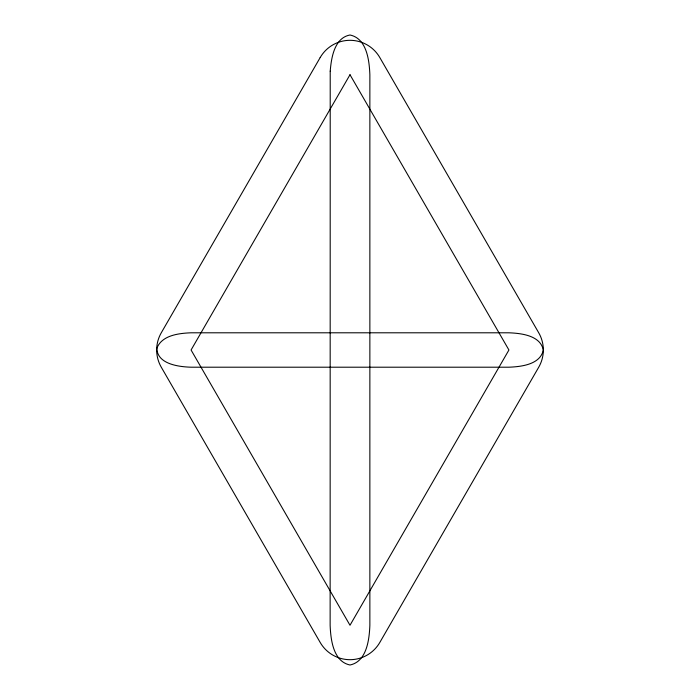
<?xml version="1.0" encoding="UTF-8"?>
<svg xmlns="http://www.w3.org/2000/svg" width="700" height="700" viewBox="0 0 700 700"><rect width="100%" height="100%" fill="white"/><g stroke="black" fill="none" stroke-linecap="round" stroke-linejoin="round"><path stroke-width="1.05" d="M330.216 71.164L330.137 625.266C330.697 639.538 333.165 661.509 350 665C366.835 661.509 369.303 639.538 369.863 625.266L369.863 74.734C369.303 60.462 366.835 38.491 350 35C334.329 37.887 331.301 57.916 330.216 71.164M156.8 348.451C157.526 364.21 178.684 366.809 191.074 367.203L508.926 367.203C521.29 366.713 540.312 364.578 543.331 350C540.312 335.422 521.29 333.287 508.926 332.797L191.074 332.797C178.815 333.287 161.674 335.221 156.8 348.451M320.197 57.531L161.271 332.797A34.405 34.405 0 0 0 161.271 367.203L320.197 642.469A34.405 34.405 0 0 0 379.803 642.469L538.729 367.203A34.405 34.405 0 0 0 538.729 332.797L379.803 57.531A34.405 34.405 0 0 0 320.197 57.531M350 74.734L191.074 350L350 625.266L508.926 350L350 74.734"/></g></svg>
